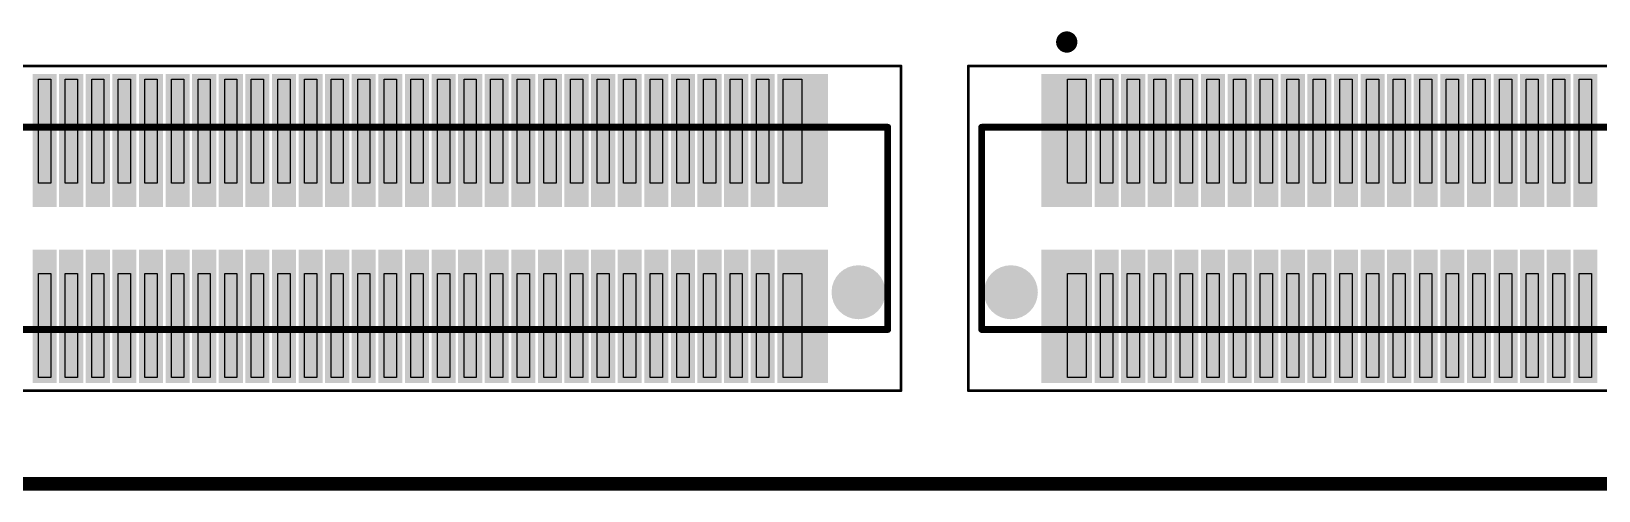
# Model space of a CAD drawing. Header units: inches. Extents: x -7 to 179, y 0 to 152.
# Drawn here: x 75.8 to 105.27, y 24.41 to 33.04 of the extents above; entities that cross this region are included whole.
import ezdxf

# ---------------------------------------------------------------- set-up
doc = ezdxf.new("R2010")
doc.units = ezdxf.units.IN
for name, color, linetype in [('BOT', 5, 'Continuous'), ('Bottom Solder', 6, 'Continuous'), ('Mechanical 13', 56, 'Continuous'), ('Mechanical 15', 56, 'Continuous'), ('Multi-Layer', 9, 'Continuous'), ('Pad Holes', 156, 'Continuous'), ('TOP', 1, 'Continuous'), ('Top Overlay', 2, 'Continuous'), ('Top Paste', 8, 'Continuous'), ('Top Solder', 216, 'Continuous')]:
    doc.layers.add(name, color=color, linetype=linetype)

msp = doc.modelspace()

# ---------------------------------------------------------------- hatches: boundary and pattern name
at = {"layer": 'BOT'}
h = msp.add_hatch(color=5, dxfattribs=at)
edge = h.paths.add_edge_path()
edge.add_arc((91.354, 28.136), 0.405, 0, 360)
h = msp.add_hatch(color=5, dxfattribs=at)
edge = h.paths.add_edge_path()
edge.add_arc((94.219, 28.136), 0.405, 0, 360)
at = {"layer": 'Bottom Solder'}
h = msp.add_hatch(color=6, dxfattribs=at)
edge = h.paths.add_edge_path()
edge.add_arc((91.354, 28.136), 0.507, 0, 360)
h = msp.add_hatch(color=6, dxfattribs=at)
edge = h.paths.add_edge_path()
edge.add_arc((94.219, 28.136), 0.507, 0, 360)
at = {"layer": 'Multi-Layer'}
h = msp.add_hatch(color=9, dxfattribs=at)
edge = h.paths.add_edge_path()
edge.add_arc((91.354, 28.136), 0.405, 0, 360)
h = msp.add_hatch(color=9, dxfattribs=at)
edge = h.paths.add_edge_path()
edge.add_arc((94.219, 28.136), 0.405, 0, 360)
at = {"layer": 'Pad Holes'}
h = msp.add_hatch(color=7, dxfattribs=at)
edge = h.paths.add_edge_path()
edge.add_arc((91.354, 28.136), 0.405, 0, 360)
h = msp.add_hatch(color=7, dxfattribs=at)
edge = h.paths.add_edge_path()
edge.add_arc((94.219, 28.136), 0.405, 0, 360)
at = {"layer": 'TOP'}
for points in [[(75.929, 32.136), (76.179, 32.136), (76.179, 29.836), (75.929, 29.836)], [(76.429, 32.136), (76.679, 32.136), (76.679, 29.836), (76.429, 29.836)], [(76.929, 32.136), (77.179, 32.136), (77.179, 29.836), (76.929, 29.836)], [(77.429, 32.136), (77.679, 32.136), (77.679, 29.836), (77.429, 29.836)], [(77.929, 32.136), (78.179, 32.136), (78.179, 29.836), (77.929, 29.836)], [(78.429, 32.136), (78.679, 32.136), (78.679, 29.836), (78.429, 29.836)], [(78.929, 32.136), (79.179, 32.136), (79.179, 29.836), (78.929, 29.836)], [(79.429, 32.136), (79.679, 32.136), (79.679, 29.836), (79.429, 29.836)], [(79.929, 32.136), (80.179, 32.136), (80.179, 29.836), (79.929, 29.836)], [(80.429, 32.136), (80.679, 32.136), (80.679, 29.836), (80.429, 29.836)], [(80.929, 32.136), (81.179, 32.136), (81.179, 29.836), (80.929, 29.836)], [(81.429, 32.136), (81.679, 32.136), (81.679, 29.836), (81.429, 29.836)], [(81.929, 32.136), (82.179, 32.136), (82.179, 29.836), (81.929, 29.836)], [(82.429, 32.136), (82.679, 32.136), (82.679, 29.836), (82.429, 29.836)], [(82.929, 32.136), (83.179, 32.136), (83.179, 29.836), (82.929, 29.836)], [(83.429, 32.136), (83.679, 32.136), (83.679, 29.836), (83.429, 29.836)], [(83.929, 32.136), (84.179, 32.136), (84.179, 29.836), (83.929, 29.836)], [(84.429, 32.136), (84.679, 32.136), (84.679, 29.836), (84.429, 29.836)], [(84.929, 32.136), (85.179, 32.136), (85.179, 29.836), (84.929, 29.836)], [(85.429, 32.136), (85.679, 32.136), (85.679, 29.836), (85.429, 29.836)], [(85.929, 32.136), (86.179, 32.136), (86.179, 29.836), (85.929, 29.836)], [(86.429, 32.136), (86.679, 32.136), (86.679, 29.836), (86.429, 29.836)], [(86.929, 32.136), (87.179, 32.136), (87.179, 29.836), (86.929, 29.836)], [(87.429, 32.136), (87.679, 32.136), (87.679, 29.836), (87.429, 29.836)], [(87.929, 32.136), (88.179, 32.136), (88.179, 29.836), (87.929, 29.836)], [(88.429, 32.136), (88.679, 32.136), (88.679, 29.836), (88.429, 29.836)], [(88.929, 32.136), (89.179, 32.136), (89.179, 29.836), (88.929, 29.836)], [(89.429, 32.136), (89.679, 32.136), (89.679, 29.836), (89.429, 29.836)], [(89.929, 32.136), (90.679, 32.136), (90.679, 29.836), (89.929, 29.836)], [(94.894, 32.136), (95.644, 32.136), (95.644, 29.836), (94.894, 29.836)], [(95.894, 32.136), (96.144, 32.136), (96.144, 29.836), (95.894, 29.836)], [(96.394, 32.136), (96.644, 32.136), (96.644, 29.836), (96.394, 29.836)], [(96.894, 32.136), (97.144, 32.136), (97.144, 29.836), (96.894, 29.836)], [(97.394, 32.136), (97.644, 32.136), (97.644, 29.836), (97.394, 29.836)], [(97.894, 32.136), (98.144, 32.136), (98.144, 29.836), (97.894, 29.836)], [(98.394, 32.136), (98.644, 32.136), (98.644, 29.836), (98.394, 29.836)], [(98.894, 32.136), (99.144, 32.136), (99.144, 29.836), (98.894, 29.836)], [(99.394, 32.136), (99.644, 32.136), (99.644, 29.836), (99.394, 29.836)], [(99.894, 32.136), (100.144, 32.136), (100.144, 29.836), (99.894, 29.836)], [(100.394, 32.136), (100.644, 32.136), (100.644, 29.836), (100.394, 29.836)], [(100.894, 32.136), (101.144, 32.136), (101.144, 29.836), (100.894, 29.836)], [(101.394, 32.136), (101.644, 32.136), (101.644, 29.836), (101.394, 29.836)], [(101.894, 32.136), (102.144, 32.136), (102.144, 29.836), (101.894, 29.836)], [(102.394, 32.136), (102.644, 32.136), (102.644, 29.836), (102.394, 29.836)], [(102.894, 32.136), (103.144, 32.136), (103.144, 29.836), (102.894, 29.836)], [(103.394, 32.136), (103.644, 32.136), (103.644, 29.836), (103.394, 29.836)], [(103.894, 32.136), (104.144, 32.136), (104.144, 29.836), (103.894, 29.836)], [(104.394, 32.136), (104.644, 32.136), (104.644, 29.836), (104.394, 29.836)], [(104.894, 32.136), (105.144, 32.136), (105.144, 29.836), (104.894, 29.836)], [(75.929, 28.836), (76.179, 28.836), (76.179, 26.536), (75.929, 26.536)], [(76.429, 28.836), (76.679, 28.836), (76.679, 26.536), (76.429, 26.536)], [(76.929, 28.836), (77.179, 28.836), (77.179, 26.536), (76.929, 26.536)], [(77.429, 28.836), (77.679, 28.836), (77.679, 26.536), (77.429, 26.536)], [(77.929, 28.836), (78.179, 28.836), (78.179, 26.536), (77.929, 26.536)], [(78.429, 28.836), (78.679, 28.836), (78.679, 26.536), (78.429, 26.536)], [(78.929, 28.836), (79.179, 28.836), (79.179, 26.536), (78.929, 26.536)], [(79.429, 28.836), (79.679, 28.836), (79.679, 26.536), (79.429, 26.536)], [(79.929, 28.836), (80.179, 28.836), (80.179, 26.536), (79.929, 26.536)], [(80.429, 28.836), (80.679, 28.836), (80.679, 26.536), (80.429, 26.536)], [(80.929, 28.836), (81.179, 28.836), (81.179, 26.536), (80.929, 26.536)], [(81.429, 28.836), (81.679, 28.836), (81.679, 26.536), (81.429, 26.536)], [(81.929, 28.836), (82.179, 28.836), (82.179, 26.536), (81.929, 26.536)], [(82.429, 28.836), (82.679, 28.836), (82.679, 26.536), (82.429, 26.536)], [(82.929, 28.836), (83.179, 28.836), (83.179, 26.536), (82.929, 26.536)], [(83.429, 28.836), (83.679, 28.836), (83.679, 26.536), (83.429, 26.536)], [(83.929, 28.836), (84.179, 28.836), (84.179, 26.536), (83.929, 26.536)], [(84.429, 28.836), (84.679, 28.836), (84.679, 26.536), (84.429, 26.536)], [(84.929, 28.836), (85.179, 28.836), (85.179, 26.536), (84.929, 26.536)], [(85.429, 28.836), (85.679, 28.836), (85.679, 26.536), (85.429, 26.536)], [(85.929, 28.836), (86.179, 28.836), (86.179, 26.536), (85.929, 26.536)], [(86.429, 28.836), (86.679, 28.836), (86.679, 26.536), (86.429, 26.536)], [(86.929, 28.836), (87.179, 28.836), (87.179, 26.536), (86.929, 26.536)], [(87.429, 28.836), (87.679, 28.836), (87.679, 26.536), (87.429, 26.536)], [(87.929, 28.836), (88.179, 28.836), (88.179, 26.536), (87.929, 26.536)], [(88.429, 28.836), (88.679, 28.836), (88.679, 26.536), (88.429, 26.536)], [(88.929, 28.836), (89.179, 28.836), (89.179, 26.536), (88.929, 26.536)], [(89.429, 28.836), (89.679, 28.836), (89.679, 26.536), (89.429, 26.536)], [(89.929, 28.836), (90.679, 28.836), (90.679, 26.536), (89.929, 26.536)], [(94.894, 28.836), (95.644, 28.836), (95.644, 26.536), (94.894, 26.536)], [(95.894, 28.836), (96.144, 28.836), (96.144, 26.536), (95.894, 26.536)], [(96.394, 28.836), (96.644, 28.836), (96.644, 26.536), (96.394, 26.536)], [(96.894, 28.836), (97.144, 28.836), (97.144, 26.536), (96.894, 26.536)], [(97.394, 28.836), (97.644, 28.836), (97.644, 26.536), (97.394, 26.536)], [(97.894, 28.836), (98.144, 28.836), (98.144, 26.536), (97.894, 26.536)], [(98.394, 28.836), (98.644, 28.836), (98.644, 26.536), (98.394, 26.536)], [(98.894, 28.836), (99.144, 28.836), (99.144, 26.536), (98.894, 26.536)], [(99.394, 28.836), (99.644, 28.836), (99.644, 26.536), (99.394, 26.536)], [(99.894, 28.836), (100.144, 28.836), (100.144, 26.536), (99.894, 26.536)], [(100.394, 28.836), (100.644, 28.836), (100.644, 26.536), (100.394, 26.536)], [(100.894, 28.836), (101.144, 28.836), (101.144, 26.536), (100.894, 26.536)], [(101.394, 28.836), (101.644, 28.836), (101.644, 26.536), (101.394, 26.536)], [(101.894, 28.836), (102.144, 28.836), (102.144, 26.536), (101.894, 26.536)], [(102.394, 28.836), (102.644, 28.836), (102.644, 26.536), (102.394, 26.536)], [(102.894, 28.836), (103.144, 28.836), (103.144, 26.536), (102.894, 26.536)], [(103.394, 28.836), (103.644, 28.836), (103.644, 26.536), (103.394, 26.536)], [(103.894, 28.836), (104.144, 28.836), (104.144, 26.536), (103.894, 26.536)], [(104.394, 28.836), (104.644, 28.836), (104.644, 26.536), (104.394, 26.536)], [(104.894, 28.836), (105.144, 28.836), (105.144, 26.536), (104.894, 26.536)]]:
    msp.add_hatch(color=1, dxfattribs=at).paths.add_polyline_path(points)
h = msp.add_hatch(color=1, dxfattribs=at)
edge = h.paths.add_edge_path()
edge.add_arc((91.354, 28.136), 0.405, 0, 360)
h = msp.add_hatch(color=1, dxfattribs=at)
edge = h.paths.add_edge_path()
edge.add_arc((94.219, 28.136), 0.405, 0, 360)
at = {"layer": 'Top Solder'}
for points in [[(75.827, 32.238), (76.28, 32.238), (76.28, 29.734), (75.827, 29.734)], [(76.327, 32.238), (76.78, 32.238), (76.78, 29.734), (76.327, 29.734)], [(76.827, 32.238), (77.28, 32.238), (77.28, 29.734), (76.827, 29.734)], [(77.327, 32.238), (77.78, 32.238), (77.78, 29.734), (77.327, 29.734)], [(77.827, 32.238), (78.28, 32.238), (78.28, 29.734), (77.827, 29.734)], [(78.327, 32.238), (78.78, 32.238), (78.78, 29.734), (78.327, 29.734)], [(78.827, 32.238), (79.28, 32.238), (79.28, 29.734), (78.827, 29.734)], [(79.327, 32.238), (79.78, 32.238), (79.78, 29.734), (79.327, 29.734)], [(79.827, 32.238), (80.28, 32.238), (80.28, 29.734), (79.827, 29.734)], [(80.327, 32.238), (80.78, 32.238), (80.78, 29.734), (80.327, 29.734)], [(80.827, 32.238), (81.28, 32.238), (81.28, 29.734), (80.827, 29.734)], [(81.327, 32.238), (81.78, 32.238), (81.78, 29.734), (81.327, 29.734)], [(81.827, 32.238), (82.28, 32.238), (82.28, 29.734), (81.827, 29.734)], [(82.327, 32.238), (82.78, 32.238), (82.78, 29.734), (82.327, 29.734)], [(82.827, 32.238), (83.28, 32.238), (83.28, 29.734), (82.827, 29.734)], [(83.327, 32.238), (83.78, 32.238), (83.78, 29.734), (83.327, 29.734)], [(83.827, 32.238), (84.28, 32.238), (84.28, 29.734), (83.827, 29.734)], [(84.327, 32.238), (84.78, 32.238), (84.78, 29.734), (84.327, 29.734)], [(84.827, 32.238), (85.28, 32.238), (85.28, 29.734), (84.827, 29.734)], [(85.327, 32.238), (85.78, 32.238), (85.78, 29.734), (85.327, 29.734)], [(85.827, 32.238), (86.28, 32.238), (86.28, 29.734), (85.827, 29.734)], [(86.327, 32.238), (86.78, 32.238), (86.78, 29.734), (86.327, 29.734)], [(86.827, 32.238), (87.28, 32.238), (87.28, 29.734), (86.827, 29.734)], [(87.327, 32.238), (87.78, 32.238), (87.78, 29.734), (87.327, 29.734)], [(87.827, 32.238), (88.28, 32.238), (88.28, 29.734), (87.827, 29.734)], [(88.327, 32.238), (88.78, 32.238), (88.78, 29.734), (88.327, 29.734)], [(88.827, 32.238), (89.28, 32.238), (89.28, 29.734), (88.827, 29.734)], [(89.327, 32.238), (89.78, 32.238), (89.78, 29.734), (89.327, 29.734)], [(89.827, 32.238), (90.78, 32.238), (90.78, 29.734), (89.827, 29.734)], [(94.792, 32.238), (95.745, 32.238), (95.745, 29.734), (94.792, 29.734)], [(95.792, 32.238), (96.245, 32.238), (96.245, 29.734), (95.792, 29.734)], [(96.292, 32.238), (96.745, 32.238), (96.745, 29.734), (96.292, 29.734)], [(96.792, 32.238), (97.245, 32.238), (97.245, 29.734), (96.792, 29.734)], [(97.292, 32.238), (97.745, 32.238), (97.745, 29.734), (97.292, 29.734)], [(97.792, 32.238), (98.245, 32.238), (98.245, 29.734), (97.792, 29.734)], [(98.292, 32.238), (98.745, 32.238), (98.745, 29.734), (98.292, 29.734)], [(98.792, 32.238), (99.245, 32.238), (99.245, 29.734), (98.792, 29.734)], [(99.292, 32.238), (99.745, 32.238), (99.745, 29.734), (99.292, 29.734)], [(99.792, 32.238), (100.245, 32.238), (100.245, 29.734), (99.792, 29.734)], [(100.292, 32.238), (100.745, 32.238), (100.745, 29.734), (100.292, 29.734)], [(100.792, 32.238), (101.245, 32.238), (101.245, 29.734), (100.792, 29.734)], [(101.292, 32.238), (101.745, 32.238), (101.745, 29.734), (101.292, 29.734)], [(101.792, 32.238), (102.245, 32.238), (102.245, 29.734), (101.792, 29.734)], [(102.292, 32.238), (102.745, 32.238), (102.745, 29.734), (102.292, 29.734)], [(102.792, 32.238), (103.245, 32.238), (103.245, 29.734), (102.792, 29.734)], [(103.292, 32.238), (103.745, 32.238), (103.745, 29.734), (103.292, 29.734)], [(103.792, 32.238), (104.245, 32.238), (104.245, 29.734), (103.792, 29.734)], [(104.292, 32.238), (104.745, 32.238), (104.745, 29.734), (104.292, 29.734)], [(104.792, 32.238), (105.245, 32.238), (105.245, 29.734), (104.792, 29.734)], [(75.827, 28.938), (76.28, 28.938), (76.28, 26.434), (75.827, 26.434)], [(76.327, 28.938), (76.78, 28.938), (76.78, 26.434), (76.327, 26.434)], [(76.827, 28.938), (77.28, 28.938), (77.28, 26.434), (76.827, 26.434)], [(77.327, 28.938), (77.78, 28.938), (77.78, 26.434), (77.327, 26.434)], [(77.827, 28.938), (78.28, 28.938), (78.28, 26.434), (77.827, 26.434)], [(78.327, 28.938), (78.78, 28.938), (78.78, 26.434), (78.327, 26.434)], [(78.827, 28.938), (79.28, 28.938), (79.28, 26.434), (78.827, 26.434)], [(79.327, 28.938), (79.78, 28.938), (79.78, 26.434), (79.327, 26.434)], [(79.827, 28.938), (80.28, 28.938), (80.28, 26.434), (79.827, 26.434)], [(80.327, 28.938), (80.78, 28.938), (80.78, 26.434), (80.327, 26.434)], [(80.827, 28.938), (81.28, 28.938), (81.28, 26.434), (80.827, 26.434)], [(81.327, 28.938), (81.78, 28.938), (81.78, 26.434), (81.327, 26.434)], [(81.827, 28.938), (82.28, 28.938), (82.28, 26.434), (81.827, 26.434)], [(82.327, 28.938), (82.78, 28.938), (82.78, 26.434), (82.327, 26.434)], [(82.827, 28.938), (83.28, 28.938), (83.28, 26.434), (82.827, 26.434)], [(83.327, 28.938), (83.78, 28.938), (83.78, 26.434), (83.327, 26.434)], [(83.827, 28.938), (84.28, 28.938), (84.28, 26.434), (83.827, 26.434)], [(84.327, 28.938), (84.78, 28.938), (84.78, 26.434), (84.327, 26.434)], [(84.827, 28.938), (85.28, 28.938), (85.28, 26.434), (84.827, 26.434)], [(85.327, 28.938), (85.78, 28.938), (85.78, 26.434), (85.327, 26.434)], [(85.827, 28.938), (86.28, 28.938), (86.28, 26.434), (85.827, 26.434)], [(86.327, 28.938), (86.78, 28.938), (86.78, 26.434), (86.327, 26.434)], [(86.827, 28.938), (87.28, 28.938), (87.28, 26.434), (86.827, 26.434)], [(87.327, 28.938), (87.78, 28.938), (87.78, 26.434), (87.327, 26.434)], [(87.827, 28.938), (88.28, 28.938), (88.28, 26.434), (87.827, 26.434)], [(88.327, 28.938), (88.78, 28.938), (88.78, 26.434), (88.327, 26.434)], [(88.827, 28.938), (89.28, 28.938), (89.28, 26.434), (88.827, 26.434)], [(89.327, 28.938), (89.78, 28.938), (89.78, 26.434), (89.327, 26.434)], [(89.827, 28.938), (90.78, 28.938), (90.78, 26.434), (89.827, 26.434)], [(94.792, 28.938), (95.745, 28.938), (95.745, 26.434), (94.792, 26.434)], [(95.792, 28.938), (96.245, 28.938), (96.245, 26.434), (95.792, 26.434)], [(96.292, 28.938), (96.745, 28.938), (96.745, 26.434), (96.292, 26.434)], [(96.792, 28.938), (97.245, 28.938), (97.245, 26.434), (96.792, 26.434)], [(97.292, 28.938), (97.745, 28.938), (97.745, 26.434), (97.292, 26.434)], [(97.792, 28.938), (98.245, 28.938), (98.245, 26.434), (97.792, 26.434)], [(98.292, 28.938), (98.745, 28.938), (98.745, 26.434), (98.292, 26.434)], [(98.792, 28.938), (99.245, 28.938), (99.245, 26.434), (98.792, 26.434)], [(99.292, 28.938), (99.745, 28.938), (99.745, 26.434), (99.292, 26.434)], [(99.792, 28.938), (100.245, 28.938), (100.245, 26.434), (99.792, 26.434)], [(100.292, 28.938), (100.745, 28.938), (100.745, 26.434), (100.292, 26.434)], [(100.792, 28.938), (101.245, 28.938), (101.245, 26.434), (100.792, 26.434)], [(101.292, 28.938), (101.745, 28.938), (101.745, 26.434), (101.292, 26.434)], [(101.792, 28.938), (102.245, 28.938), (102.245, 26.434), (101.792, 26.434)], [(102.292, 28.938), (102.745, 28.938), (102.745, 26.434), (102.292, 26.434)], [(102.792, 28.938), (103.245, 28.938), (103.245, 26.434), (102.792, 26.434)], [(103.292, 28.938), (103.745, 28.938), (103.745, 26.434), (103.292, 26.434)], [(103.792, 28.938), (104.245, 28.938), (104.245, 26.434), (103.792, 26.434)], [(104.292, 28.938), (104.745, 28.938), (104.745, 26.434), (104.292, 26.434)], [(104.792, 28.938), (105.245, 28.938), (105.245, 26.434), (104.792, 26.434)]]:
    msp.add_hatch(color=216, dxfattribs=at).paths.add_polyline_path(points)
h = msp.add_hatch(color=216, dxfattribs=at)
edge = h.paths.add_edge_path()
edge.add_arc((91.354, 28.136), 0.507, 0, 360)
h = msp.add_hatch(color=216, dxfattribs=at)
edge = h.paths.add_edge_path()
edge.add_arc((94.219, 28.136), 0.507, 0, 360)

# ---------------------------------------------------------------- linework, layer by layer
at = {"layer": 'Mechanical 13'}
for points in [[(95.369, 32.836, 0.2, 0.2, 1), (95.169, 32.836, 0.2, 0.2, 1)], [(95.119, 32.836, 0.1, 0.1, 1), (95.219, 32.836, 0.1, 0.1, 1)], [(95.319, 32.836, 0.1, 0.1, 1), (95.419, 32.836, 0.1, 0.1, 1)], [(91.872, 31.236, 0.0635, 0.0635, 1), (91.936, 31.236, 0.0635, 0.0635, 1)], [(91.872, 31.236, 0.0635, 0.0635, 1), (91.936, 31.236, 0.0635, 0.0635, 1)], [(93.637, 31.236, 0.0635, 0.0635, 1), (93.7, 31.236, 0.0635, 0.0635, 1)], [(93.637, 31.236, 0.0635, 0.0635, 1), (93.7, 31.236, 0.0635, 0.0635, 1)], [(91.872, 27.436, 0.0635, 0.0635, 1), (91.936, 27.436, 0.0635, 0.0635, 1)], [(91.872, 27.436, 0.0635, 0.0635, 1), (91.936, 27.436, 0.0635, 0.0635, 1)], [(93.637, 27.436, 0.0635, 0.0635, 1), (93.7, 27.436, 0.0635, 0.0635, 1)], [(93.637, 27.436, 0.0635, 0.0635, 1), (93.7, 27.436, 0.0635, 0.0635, 1)]]:
    msp.add_lwpolyline(points, format="xyseb", close=True, dxfattribs=at)
for points in [[(58.704, 31.236, 0.127, 0.127, 0), (91.904, 31.236, 0.127, 0.127, 0)], [(91.904, 27.436, 0.127, 0.127, 0), (91.904, 31.236, 0.127, 0.127, 0)], [(93.669, 31.236, 0.127, 0.127, 0), (126.869, 31.236, 0.127, 0.127, 0)], [(93.669, 27.436, 0.127, 0.127, 0), (93.669, 31.236, 0.127, 0.127, 0)], [(58.704, 27.436, 0.127, 0.127, 0), (91.904, 27.436, 0.127, 0.127, 0)], [(93.669, 27.436, 0.127, 0.127, 0), (126.869, 27.436, 0.127, 0.127, 0)]]:
    msp.add_lwpolyline(points, format="xyseb", dxfattribs=at)
at = {"layer": 'Mechanical 15'}
for points in [[(58.454, 32.386, 0.05, 0.05, 0), (92.154, 32.386, 0.05, 0.05, 0)], [(92.154, 26.286, 0.05, 0.05, 0), (92.154, 32.386, 0.05, 0.05, 0)], [(93.419, 26.286, 0.05, 0.05, 0), (93.419, 32.386, 0.05, 0.05, 0)], [(93.419, 32.386, 0.05, 0.05, 0), (127.119, 32.386, 0.05, 0.05, 0)], [(58.454, 26.286, 0.05, 0.05, 0), (92.154, 26.286, 0.05, 0.05, 0)], [(93.419, 26.286, 0.05, 0.05, 0), (127.119, 26.286, 0.05, 0.05, 0)]]:
    msp.add_lwpolyline(points, format="xyseb", dxfattribs=at)
for points in [[(92.141, 32.386, 0.025, 0.025, 1), (92.166, 32.386, 0.025, 0.025, 1)], [(92.141, 32.386, 0.025, 0.025, 1), (92.166, 32.386, 0.025, 0.025, 1)], [(93.406, 32.386, 0.025, 0.025, 1), (93.431, 32.386, 0.025, 0.025, 1)], [(93.406, 32.386, 0.025, 0.025, 1), (93.431, 32.386, 0.025, 0.025, 1)], [(92.141, 26.286, 0.025, 0.025, 1), (92.166, 26.286, 0.025, 0.025, 1)], [(92.141, 26.286, 0.025, 0.025, 1), (92.166, 26.286, 0.025, 0.025, 1)], [(93.406, 26.286, 0.025, 0.025, 1), (93.431, 26.286, 0.025, 0.025, 1)], [(93.406, 26.286, 0.025, 0.025, 1), (93.431, 26.286, 0.025, 0.025, 1)]]:
    msp.add_lwpolyline(points, format="xyseb", close=True, dxfattribs=at)
at = {"layer": 'Top Overlay'}
for points in [[(95.369, 32.836, 0.2, 0.2, 1), (95.169, 32.836, 0.2, 0.2, 1)], [(95.119, 32.836, 0.1, 0.1, 1), (95.219, 32.836, 0.1, 0.1, 1)], [(95.319, 32.836, 0.1, 0.1, 1), (95.419, 32.836, 0.1, 0.1, 1)], [(91.172, 31.236, 0.0635, 0.0635, 1), (91.236, 31.236, 0.0635, 0.0635, 1)], [(91.872, 31.236, 0.0635, 0.0635, 1), (91.936, 31.236, 0.0635, 0.0635, 1)], [(91.872, 31.236, 0.0635, 0.0635, 1), (91.936, 31.236, 0.0635, 0.0635, 1)], [(93.637, 31.236, 0.0635, 0.0635, 1), (93.7, 31.236, 0.0635, 0.0635, 1)], [(93.637, 31.236, 0.0635, 0.0635, 1), (93.7, 31.236, 0.0635, 0.0635, 1)], [(94.337, 31.236, 0.0635, 0.0635, 1), (94.4, 31.236, 0.0635, 0.0635, 1)], [(91.872, 28.736, 0.0635, 0.0635, 1), (91.936, 28.736, 0.0635, 0.0635, 1)], [(93.637, 28.736, 0.0635, 0.0635, 1), (93.7, 28.736, 0.0635, 0.0635, 1)]]:
    msp.add_lwpolyline(points, format="xyseb", close=True, dxfattribs=at)
for points in [[(91.204, 31.236, 0.127, 0.127, 0), (91.904, 31.236, 0.127, 0.127, 0)], [(91.904, 28.736, 0.127, 0.127, 0), (91.904, 31.236, 0.127, 0.127, 0)], [(93.669, 31.236, 0.127, 0.127, 0), (94.369, 31.236, 0.127, 0.127, 0)], [(93.669, 28.736, 0.127, 0.127, 0), (93.669, 31.236, 0.127, 0.127, 0)], [(54.051, 24.536, 0.254, 0.254, 0), (131.521, 24.536, 0.254, 0.254, 0)]]:
    msp.add_lwpolyline(points, format="xyseb", dxfattribs=at)
at = {"layer": 'Top Paste'}
for p, q in [((75.939, 30.186), (75.939, 32.136)), ((75.939, 32.136), (76.169, 32.136)), ((76.169, 32.136), (76.169, 30.186)), ((76.439, 30.186), (76.439, 32.136)), ((76.439, 32.136), (76.669, 32.136)), ((76.669, 32.136), (76.669, 30.186)), ((76.939, 30.186), (76.939, 32.136)), ((76.939, 32.136), (77.169, 32.136)), ((77.169, 32.136), (77.169, 30.186)), ((77.439, 30.186), (77.439, 32.136)), ((77.439, 32.136), (77.669, 32.136)), ((77.669, 32.136), (77.669, 30.186)), ((77.939, 30.186), (77.939, 32.136)), ((77.939, 32.136), (78.169, 32.136)), ((78.169, 32.136), (78.169, 30.186)), ((78.439, 30.186), (78.439, 32.136)), ((78.439, 32.136), (78.669, 32.136)), ((78.669, 32.136), (78.669, 30.186)), ((78.939, 30.186), (78.939, 32.136)), ((78.939, 32.136), (79.169, 32.136)), ((79.169, 32.136), (79.169, 30.186)), ((79.439, 30.186), (79.439, 32.136)), ((79.439, 32.136), (79.669, 32.136)), ((79.669, 32.136), (79.669, 30.186)), ((79.939, 30.186), (79.939, 32.136)), ((79.939, 32.136), (80.169, 32.136)), ((80.169, 32.136), (80.169, 30.186)), ((80.439, 30.186), (80.439, 32.136)), ((80.439, 32.136), (80.669, 32.136)), ((80.669, 32.136), (80.669, 30.186)), ((80.939, 30.186), (80.939, 32.136)), ((80.939, 32.136), (81.169, 32.136)), ((81.169, 32.136), (81.169, 30.186)), ((81.439, 30.186), (81.439, 32.136)), ((81.439, 32.136), (81.669, 32.136)), ((81.669, 32.136), (81.669, 30.186)), ((81.939, 30.186), (81.939, 32.136)), ((81.939, 32.136), (82.169, 32.136)), ((82.169, 32.136), (82.169, 30.186)), ((82.439, 30.186), (82.439, 32.136)), ((82.439, 32.136), (82.669, 32.136)), ((82.669, 32.136), (82.669, 30.186)), ((82.939, 30.186), (82.939, 32.136)), ((82.939, 32.136), (83.169, 32.136)), ((83.169, 32.136), (83.169, 30.186)), ((83.439, 30.186), (83.439, 32.136)), ((83.439, 32.136), (83.669, 32.136)), ((83.669, 32.136), (83.669, 30.186)), ((83.939, 30.186), (83.939, 32.136)), ((83.939, 32.136), (84.169, 32.136)), ((84.169, 32.136), (84.169, 30.186)), ((84.439, 30.186), (84.439, 32.136)), ((84.439, 32.136), (84.669, 32.136)), ((84.669, 32.136), (84.669, 30.186)), ((84.939, 30.186), (84.939, 32.136)), ((84.939, 32.136), (85.169, 32.136)), ((85.169, 32.136), (85.169, 30.186)), ((85.439, 30.186), (85.439, 32.136)), ((85.439, 32.136), (85.669, 32.136)), ((85.669, 32.136), (85.669, 30.186)), ((85.939, 30.186), (85.939, 32.136)), ((85.939, 32.136), (86.169, 32.136)), ((86.169, 32.136), (86.169, 30.186)), ((86.439, 30.186), (86.439, 32.136)), ((86.439, 32.136), (86.669, 32.136)), ((86.669, 32.136), (86.669, 30.186)), ((86.939, 30.186), (86.939, 32.136)), ((86.939, 32.136), (87.169, 32.136)), ((87.169, 32.136), (87.169, 30.186)), ((87.439, 30.186), (87.439, 32.136)), ((87.439, 32.136), (87.669, 32.136)), ((87.669, 32.136), (87.669, 30.186)), ((87.939, 30.186), (87.939, 32.136)), ((87.939, 32.136), (88.169, 32.136)), ((88.169, 32.136), (88.169, 30.186)), ((88.439, 30.186), (88.439, 32.136)), ((88.439, 32.136), (88.669, 32.136)), ((88.669, 32.136), (88.669, 30.186)), ((88.939, 30.186), (88.939, 32.136)), ((88.939, 32.136), (89.169, 32.136)), ((89.169, 32.136), (89.169, 30.186)), ((89.439, 30.186), (89.439, 32.136)), ((89.439, 32.136), (89.669, 32.136)), ((89.669, 32.136), (89.669, 30.186)), ((89.939, 30.186), (89.939, 32.136)), ((89.939, 32.136), (90.289, 32.136)), ((90.289, 32.136), (90.289, 30.186)), ((95.284, 30.186), (95.284, 32.136)), ((95.284, 32.136), (95.634, 32.136)), ((95.634, 32.136), (95.634, 30.186)), ((95.904, 30.186), (95.904, 32.136)), ((95.904, 32.136), (96.134, 32.136)), ((96.134, 32.136), (96.134, 30.186)), ((96.404, 30.186), (96.404, 32.136)), ((96.404, 32.136), (96.634, 32.136)), ((96.634, 32.136), (96.634, 30.186)), ((96.904, 30.186), (96.904, 32.136)), ((96.904, 32.136), (97.134, 32.136)), ((97.134, 32.136), (97.134, 30.186)), ((97.404, 30.186), (97.404, 32.136)), ((97.404, 32.136), (97.634, 32.136)), ((97.634, 32.136), (97.634, 30.186)), ((97.904, 30.186), (97.904, 32.136)), ((97.904, 32.136), (98.134, 32.136)), ((98.134, 32.136), (98.134, 30.186)), ((98.404, 30.186), (98.404, 32.136)), ((98.404, 32.136), (98.634, 32.136)), ((98.634, 32.136), (98.634, 30.186)), ((98.904, 30.186), (98.904, 32.136)), ((98.904, 32.136), (99.134, 32.136)), ((99.134, 32.136), (99.134, 30.186)), ((99.404, 30.186), (99.404, 32.136)), ((99.404, 32.136), (99.634, 32.136)), ((99.634, 32.136), (99.634, 30.186)), ((99.904, 30.186), (99.904, 32.136)), ((99.904, 32.136), (100.134, 32.136)), ((100.134, 32.136), (100.134, 30.186)), ((100.404, 30.186), (100.404, 32.136)), ((100.404, 32.136), (100.634, 32.136)), ((100.634, 32.136), (100.634, 30.186)), ((100.904, 30.186), (100.904, 32.136)), ((100.904, 32.136), (101.134, 32.136)), ((101.134, 32.136), (101.134, 30.186)), ((101.404, 30.186), (101.404, 32.136)), ((101.404, 32.136), (101.634, 32.136)), ((101.634, 32.136), (101.634, 30.186)), ((101.904, 30.186), (101.904, 32.136)), ((101.904, 32.136), (102.134, 32.136)), ((102.134, 32.136), (102.134, 30.186)), ((102.404, 30.186), (102.404, 32.136)), ((102.404, 32.136), (102.634, 32.136)), ((102.634, 32.136), (102.634, 30.186)), ((102.904, 30.186), (102.904, 32.136)), ((102.904, 32.136), (103.134, 32.136)), ((103.134, 32.136), (103.134, 30.186)), ((103.404, 30.186), (103.404, 32.136)), ((103.404, 32.136), (103.634, 32.136)), ((103.634, 32.136), (103.634, 30.186)), ((103.904, 30.186), (103.904, 32.136)), ((103.904, 32.136), (104.134, 32.136)), ((104.134, 32.136), (104.134, 30.186)), ((104.404, 30.186), (104.404, 32.136)), ((104.404, 32.136), (104.634, 32.136)), ((104.634, 32.136), (104.634, 30.186)), ((104.904, 30.186), (104.904, 32.136)), ((104.904, 32.136), (105.134, 32.136)), ((105.134, 32.136), (105.134, 30.186)), ((76.169, 30.186), (75.939, 30.186)), ((76.669, 30.186), (76.439, 30.186)), ((77.169, 30.186), (76.939, 30.186)), ((77.669, 30.186), (77.439, 30.186)), ((78.169, 30.186), (77.939, 30.186)), ((78.669, 30.186), (78.439, 30.186)), ((79.169, 30.186), (78.939, 30.186)), ((79.669, 30.186), (79.439, 30.186)), ((80.169, 30.186), (79.939, 30.186)), ((80.669, 30.186), (80.439, 30.186)), ((81.169, 30.186), (80.939, 30.186)), ((81.669, 30.186), (81.439, 30.186)), ((82.169, 30.186), (81.939, 30.186)), ((82.669, 30.186), (82.439, 30.186)), ((83.169, 30.186), (82.939, 30.186)), ((83.669, 30.186), (83.439, 30.186)), ((84.169, 30.186), (83.939, 30.186)), ((84.669, 30.186), (84.439, 30.186)), ((85.169, 30.186), (84.939, 30.186)), ((85.669, 30.186), (85.439, 30.186)), ((86.169, 30.186), (85.939, 30.186)), ((86.669, 30.186), (86.439, 30.186)), ((87.169, 30.186), (86.939, 30.186)), ((87.669, 30.186), (87.439, 30.186)), ((88.169, 30.186), (87.939, 30.186)), ((88.669, 30.186), (88.439, 30.186)), ((89.169, 30.186), (88.939, 30.186)), ((89.669, 30.186), (89.439, 30.186)), ((90.289, 30.186), (89.939, 30.186)), ((95.634, 30.186), (95.284, 30.186)), ((96.134, 30.186), (95.904, 30.186)), ((96.634, 30.186), (96.404, 30.186)), ((97.134, 30.186), (96.904, 30.186)), ((97.634, 30.186), (97.404, 30.186)), ((98.134, 30.186), (97.904, 30.186)), ((98.634, 30.186), (98.404, 30.186)), ((99.134, 30.186), (98.904, 30.186)), ((99.634, 30.186), (99.404, 30.186)), ((100.134, 30.186), (99.904, 30.186)), ((100.634, 30.186), (100.404, 30.186)), ((101.134, 30.186), (100.904, 30.186)), ((101.634, 30.186), (101.404, 30.186)), ((102.134, 30.186), (101.904, 30.186)), ((102.634, 30.186), (102.404, 30.186)), ((103.134, 30.186), (102.904, 30.186)), ((103.634, 30.186), (103.404, 30.186)), ((104.134, 30.186), (103.904, 30.186)), ((104.634, 30.186), (104.404, 30.186)), ((105.134, 30.186), (104.904, 30.186)), ((75.939, 26.536), (75.939, 28.486)), ((75.939, 28.486), (76.169, 28.486)), ((76.169, 28.486), (76.169, 26.536)), ((76.439, 26.536), (76.439, 28.486)), ((76.439, 28.486), (76.669, 28.486)), ((76.669, 28.486), (76.669, 26.536)), ((76.939, 26.536), (76.939, 28.486)), ((76.939, 28.486), (77.169, 28.486)), ((77.169, 28.486), (77.169, 26.536)), ((77.439, 26.536), (77.439, 28.486)), ((77.439, 28.486), (77.669, 28.486)), ((77.669, 28.486), (77.669, 26.536)), ((77.939, 26.536), (77.939, 28.486)), ((77.939, 28.486), (78.169, 28.486)), ((78.169, 28.486), (78.169, 26.536)), ((78.439, 26.536), (78.439, 28.486)), ((78.439, 28.486), (78.669, 28.486)), ((78.669, 28.486), (78.669, 26.536)), ((78.939, 26.536), (78.939, 28.486)), ((78.939, 28.486), (79.169, 28.486)), ((79.169, 28.486), (79.169, 26.536)), ((79.439, 26.536), (79.439, 28.486)), ((79.439, 28.486), (79.669, 28.486)), ((79.669, 28.486), (79.669, 26.536)), ((79.939, 26.536), (79.939, 28.486)), ((79.939, 28.486), (80.169, 28.486)), ((80.169, 28.486), (80.169, 26.536)), ((80.439, 26.536), (80.439, 28.486)), ((80.439, 28.486), (80.669, 28.486)), ((80.669, 28.486), (80.669, 26.536)), ((80.939, 26.536), (80.939, 28.486)), ((80.939, 28.486), (81.169, 28.486)), ((81.169, 28.486), (81.169, 26.536)), ((81.439, 26.536), (81.439, 28.486)), ((81.439, 28.486), (81.669, 28.486)), ((81.669, 28.486), (81.669, 26.536)), ((81.939, 26.536), (81.939, 28.486)), ((81.939, 28.486), (82.169, 28.486)), ((82.169, 28.486), (82.169, 26.536)), ((82.439, 26.536), (82.439, 28.486)), ((82.439, 28.486), (82.669, 28.486)), ((82.669, 28.486), (82.669, 26.536)), ((82.939, 26.536), (82.939, 28.486)), ((82.939, 28.486), (83.169, 28.486)), ((83.169, 28.486), (83.169, 26.536)), ((83.439, 26.536), (83.439, 28.486)), ((83.439, 28.486), (83.669, 28.486)), ((83.669, 28.486), (83.669, 26.536)), ((83.939, 26.536), (83.939, 28.486)), ((83.939, 28.486), (84.169, 28.486)), ((84.169, 28.486), (84.169, 26.536)), ((84.439, 26.536), (84.439, 28.486)), ((84.439, 28.486), (84.669, 28.486)), ((84.669, 28.486), (84.669, 26.536)), ((84.939, 26.536), (84.939, 28.486)), ((84.939, 28.486), (85.169, 28.486)), ((85.169, 28.486), (85.169, 26.536)), ((85.439, 26.536), (85.439, 28.486)), ((85.439, 28.486), (85.669, 28.486)), ((85.669, 28.486), (85.669, 26.536)), ((85.939, 26.536), (85.939, 28.486)), ((85.939, 28.486), (86.169, 28.486)), ((86.169, 28.486), (86.169, 26.536)), ((86.439, 26.536), (86.439, 28.486)), ((86.439, 28.486), (86.669, 28.486)), ((86.669, 28.486), (86.669, 26.536)), ((86.939, 26.536), (86.939, 28.486)), ((86.939, 28.486), (87.169, 28.486)), ((87.169, 28.486), (87.169, 26.536)), ((87.439, 26.536), (87.439, 28.486)), ((87.439, 28.486), (87.669, 28.486)), ((87.669, 28.486), (87.669, 26.536)), ((87.939, 26.536), (87.939, 28.486)), ((87.939, 28.486), (88.169, 28.486)), ((88.169, 28.486), (88.169, 26.536)), ((88.439, 26.536), (88.439, 28.486)), ((88.439, 28.486), (88.669, 28.486)), ((88.669, 28.486), (88.669, 26.536)), ((88.939, 26.536), (88.939, 28.486)), ((88.939, 28.486), (89.169, 28.486)), ((89.169, 28.486), (89.169, 26.536)), ((89.439, 26.536), (89.439, 28.486)), ((89.439, 28.486), (89.669, 28.486)), ((89.669, 28.486), (89.669, 26.536)), ((89.939, 26.536), (89.939, 28.486)), ((89.939, 28.486), (90.289, 28.486)), ((90.289, 28.486), (90.289, 26.536)), ((95.284, 26.536), (95.284, 28.486)), ((95.284, 28.486), (95.634, 28.486)), ((95.634, 28.486), (95.634, 26.536)), ((95.904, 26.536), (95.904, 28.486)), ((95.904, 28.486), (96.134, 28.486)), ((96.134, 28.486), (96.134, 26.536)), ((96.404, 26.536), (96.404, 28.486)), ((96.404, 28.486), (96.634, 28.486)), ((96.634, 28.486), (96.634, 26.536)), ((96.904, 26.536), (96.904, 28.486)), ((96.904, 28.486), (97.134, 28.486)), ((97.134, 28.486), (97.134, 26.536)), ((97.404, 26.536), (97.404, 28.486)), ((97.404, 28.486), (97.634, 28.486)), ((97.634, 28.486), (97.634, 26.536)), ((97.904, 26.536), (97.904, 28.486)), ((97.904, 28.486), (98.134, 28.486)), ((98.134, 28.486), (98.134, 26.536)), ((98.404, 26.536), (98.404, 28.486)), ((98.404, 28.486), (98.634, 28.486)), ((98.634, 28.486), (98.634, 26.536)), ((98.904, 26.536), (98.904, 28.486)), ((98.904, 28.486), (99.134, 28.486)), ((99.134, 28.486), (99.134, 26.536)), ((99.404, 26.536), (99.404, 28.486)), ((99.404, 28.486), (99.634, 28.486)), ((99.634, 28.486), (99.634, 26.536)), ((99.904, 26.536), (99.904, 28.486)), ((99.904, 28.486), (100.134, 28.486)), ((100.134, 28.486), (100.134, 26.536)), ((100.404, 26.536), (100.404, 28.486)), ((100.404, 28.486), (100.634, 28.486)), ((100.634, 28.486), (100.634, 26.536)), ((100.904, 26.536), (100.904, 28.486)), ((100.904, 28.486), (101.134, 28.486)), ((101.134, 28.486), (101.134, 26.536)), ((101.404, 26.536), (101.404, 28.486)), ((101.404, 28.486), (101.634, 28.486)), ((101.634, 28.486), (101.634, 26.536)), ((101.904, 26.536), (101.904, 28.486)), ((101.904, 28.486), (102.134, 28.486)), ((102.134, 28.486), (102.134, 26.536)), ((102.404, 26.536), (102.404, 28.486)), ((102.404, 28.486), (102.634, 28.486)), ((102.634, 28.486), (102.634, 26.536)), ((102.904, 26.536), (102.904, 28.486)), ((102.904, 28.486), (103.134, 28.486)), ((103.134, 28.486), (103.134, 26.536)), ((103.404, 26.536), (103.404, 28.486)), ((103.404, 28.486), (103.634, 28.486)), ((103.634, 28.486), (103.634, 26.536)), ((103.904, 26.536), (103.904, 28.486)), ((103.904, 28.486), (104.134, 28.486)), ((104.134, 28.486), (104.134, 26.536)), ((104.404, 26.536), (104.404, 28.486)), ((104.404, 28.486), (104.634, 28.486)), ((104.634, 28.486), (104.634, 26.536)), ((104.904, 26.536), (104.904, 28.486)), ((104.904, 28.486), (105.134, 28.486)), ((105.134, 28.486), (105.134, 26.536)), ((76.169, 26.536), (75.939, 26.536)), ((76.669, 26.536), (76.439, 26.536)), ((77.169, 26.536), (76.939, 26.536)), ((77.669, 26.536), (77.439, 26.536)), ((78.169, 26.536), (77.939, 26.536)), ((78.669, 26.536), (78.439, 26.536)), ((79.169, 26.536), (78.939, 26.536)), ((79.669, 26.536), (79.439, 26.536)), ((80.169, 26.536), (79.939, 26.536)), ((80.669, 26.536), (80.439, 26.536)), ((81.169, 26.536), (80.939, 26.536)), ((81.669, 26.536), (81.439, 26.536)), ((82.169, 26.536), (81.939, 26.536)), ((82.669, 26.536), (82.439, 26.536)), ((83.169, 26.536), (82.939, 26.536)), ((83.669, 26.536), (83.439, 26.536)), ((84.169, 26.536), (83.939, 26.536)), ((84.669, 26.536), (84.439, 26.536)), ((85.169, 26.536), (84.939, 26.536)), ((85.669, 26.536), (85.439, 26.536)), ((86.169, 26.536), (85.939, 26.536)), ((86.669, 26.536), (86.439, 26.536)), ((87.169, 26.536), (86.939, 26.536)), ((87.669, 26.536), (87.439, 26.536)), ((88.169, 26.536), (87.939, 26.536)), ((88.669, 26.536), (88.439, 26.536)), ((89.169, 26.536), (88.939, 26.536)), ((89.669, 26.536), (89.439, 26.536)), ((90.289, 26.536), (89.939, 26.536)), ((95.634, 26.536), (95.284, 26.536)), ((96.134, 26.536), (95.904, 26.536)), ((96.634, 26.536), (96.404, 26.536)), ((97.134, 26.536), (96.904, 26.536)), ((97.634, 26.536), (97.404, 26.536)), ((98.134, 26.536), (97.904, 26.536)), ((98.634, 26.536), (98.404, 26.536)), ((99.134, 26.536), (98.904, 26.536)), ((99.634, 26.536), (99.404, 26.536)), ((100.134, 26.536), (99.904, 26.536)), ((100.634, 26.536), (100.404, 26.536)), ((101.134, 26.536), (100.904, 26.536)), ((101.634, 26.536), (101.404, 26.536)), ((102.134, 26.536), (101.904, 26.536)), ((102.634, 26.536), (102.404, 26.536)), ((103.134, 26.536), (102.904, 26.536)), ((103.634, 26.536), (103.404, 26.536)), ((104.134, 26.536), (103.904, 26.536)), ((104.634, 26.536), (104.404, 26.536)), ((105.134, 26.536), (104.904, 26.536))]:
    msp.add_line(p, q, dxfattribs=at)

doc.saveas('drawing.dxf')
